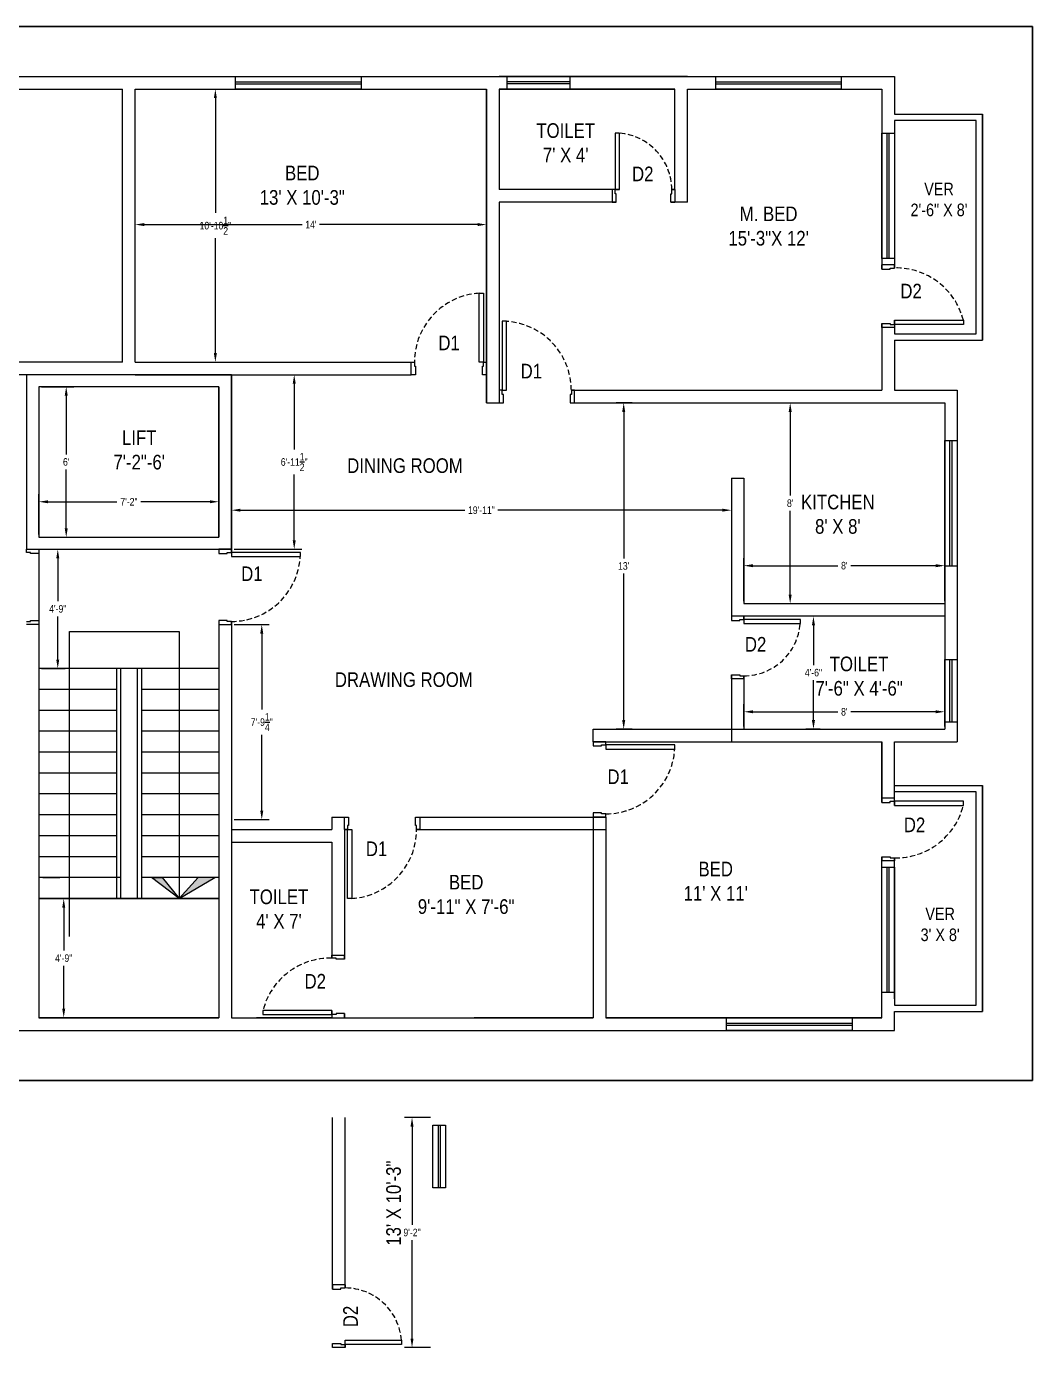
# Model space of a CAD drawing. Header units: inches. Extents: x 261 to 1125, y -39 to 593.
# Drawn here: x 644 to 1125, y -39 to 593 of the extents above; entities that cross this region are included whole.
import ezdxf

# ---------------------------------------------------------------- set-up
doc = ezdxf.new("R2010")
doc.units = ezdxf.units.IN
doc.header["$MEASUREMENT"] = 0
doc.linetypes.add('DASHED', pattern=[0.75, 0.5, -0.25])
for name, color, linetype, lineweight in [('Boundary', 14, 'Continuous', 30), ('Dim', 6, 'Continuous', 13), ('Doors', 3, 'Continuous', 25), ('Lift', 1, 'Continuous', 25), ('Stairs', 2, 'Continuous', 13), ('Text', 7, 'Continuous', 13), ('Wall', 7, 'Continuous', 25), ('Window', 5, 'Continuous', 25)]:
    doc.layers.add(name, color=color, linetype=linetype, lineweight=lineweight)
doc.styles.add('AR_Arial Narrow', font='ARIALN.TTF')
doc.dimstyles.new('AR_1.0', dxfattribs={"dimscale": 20, "dimtxt": 0.18, "dimasz": 0.215, "dimexe": 0.18, "dimexo": 0.0625, "dimgap": 0.09, "dimtad": 0, "dimtih": 1, "dimtoh": 1, "dimdec": 3, "dimzin": 0, "dimdsep": 46, "dimlunit": 4, "dimtxsty": 'AR_Arial Narrow', "dimcen": 0.09, "dimadec": 0, "dimazin": 0, "dimtfac": 1, "dimtdec": 3, "dimtofl": 0, "dimtmove": 0, "dimatfit": 3, "dimfxl": 1, "dimtolj": 1, "dimtzin": 0, "dimarcsym": 0})

# ---------------------------------------------------------------- blocks, each defined once
blk = doc.blocks.new('*D3')
at = {"layer": 'Defpoints', "color": 0, "ltscale": 4, "transparency": 16777216}
for p in [(695.92, 494.6), (863.92, 498.11), (863.92, 494.6)]:
    blk.add_point(p, dxfattribs=at)
at = {"layer": 'Dim', "color": 0, "lineweight": -2, "ltscale": 4, "transparency": 16777216}
for p, q in [((695.92, 495.85), (695.92, 501.71)), ((863.92, 495.85), (863.92, 501.71)), ((700.22, 498.11), (775.75, 498.11)), ((859.62, 498.11), (784.08, 498.11))]:
    blk.add_line(p, q, dxfattribs=at)
at = {"layer": 'Dim', "color": 0, "ltscale": 4, "transparency": 16777216}
for points in [[(700.22, 498.83), (700.22, 497.4), (695.92, 498.11)], [(859.62, 498.83), (859.62, 497.4), (863.92, 498.11)]]:
    blk.add_solid(points, dxfattribs=at)
at = {"layer": 'Dim', "color": 0, "ltscale": 4, "transparency": 16777216, "insert": (779.92, 498.11), "char_height": 3.6, "attachment_point": 5, "style": 'AR_Arial Narrow'}
blk.add_mtext("\\A1;14'", dxfattribs=at)
blk = doc.blocks.new('*D4')
at = {"layer": 'Defpoints', "color": 0, "ltscale": 4, "transparency": 16777216}
for p in [(695.92, 562.86), (701.2, 432.35), (734.24, 432.35)]:
    blk.add_point(p, dxfattribs=at)
at = {"layer": 'Dim', "color": 0, "lineweight": -2, "ltscale": 4, "transparency": 16777216}
for p, q in [((697.17, 562.86), (737.84, 562.86)), ((734.24, 558.56), (734.24, 503.65)), ((734.24, 436.65), (734.24, 491.56)), ((702.45, 432.35), (737.84, 432.35))]:
    blk.add_line(p, q, dxfattribs=at)
at = {"layer": 'Dim', "color": 0, "ltscale": 4, "transparency": 16777216}
for points in [[(733.53, 558.56), (734.96, 558.56), (734.24, 562.86)], [(733.53, 436.65), (734.96, 436.65), (734.24, 432.35)]]:
    blk.add_solid(points, dxfattribs=at)
at = {"layer": 'Dim', "color": 0, "ltscale": 4, "transparency": 16777216, "insert": (734.24, 497.6), "char_height": 3.6, "attachment_point": 5, "style": 'AR_Arial Narrow'}
blk.add_mtext('\\A1;10\'-10{\\H1x;\\S1/2;}"', dxfattribs=at)
blk = doc.blocks.new('*D9')
at = {"layer": 'Defpoints', "color": 0, "ltscale": 4, "transparency": 16777216}
for p in [(934.79, 412.86), (929.45, 256.86), (934.79, 256.86)]:
    blk.add_point(p, dxfattribs=at)
at = {"layer": 'Dim', "color": 0, "lineweight": -2, "ltscale": 4, "transparency": 16777216}
for p, q in [((933.54, 412.86), (925.85, 412.86)), ((929.45, 408.56), (929.45, 338.5)), ((929.45, 261.16), (929.45, 331.22)), ((933.54, 256.86), (925.85, 256.86))]:
    blk.add_line(p, q, dxfattribs=at)
at = {"layer": 'Dim', "color": 0, "ltscale": 4, "transparency": 16777216}
for points in [[(928.73, 408.56), (930.16, 408.56), (929.45, 412.86)], [(928.73, 261.16), (930.16, 261.16), (929.45, 256.86)]]:
    blk.add_solid(points, dxfattribs=at)
at = {"layer": 'Dim', "color": 0, "ltscale": 4, "transparency": 16777216, "insert": (929.45, 334.86), "char_height": 3.6, "attachment_point": 5, "style": 'AR_Arial Narrow'}
blk.add_mtext("\\A1;13'", dxfattribs=at)
blk = doc.blocks.new('*D10')
at = {"layer": 'Defpoints', "color": 0, "ltscale": 4, "transparency": 16777216}
for p in [(741.92, 376.84), (980.92, 376.84), (741.92, 361.55)]:
    blk.add_point(p, dxfattribs=at)
at = {"layer": 'Dim', "color": 0, "lineweight": -2, "ltscale": 4, "transparency": 16777216}
for p, q in [((741.92, 375.59), (741.92, 357.95)), ((980.92, 375.59), (980.92, 357.95)), ((746.22, 361.55), (853.53, 361.55)), ((976.62, 361.55), (869.3, 361.55))]:
    blk.add_line(p, q, dxfattribs=at)
at = {"layer": 'Dim', "color": 0, "ltscale": 4, "transparency": 16777216}
for points in [[(746.22, 362.27), (746.22, 360.84), (741.92, 361.55)], [(976.62, 362.27), (976.62, 360.84), (980.92, 361.55)]]:
    blk.add_solid(points, dxfattribs=at)
at = {"layer": 'Dim', "color": 0, "ltscale": 4, "transparency": 16777216, "insert": (861.42, 361.55), "char_height": 3.6, "attachment_point": 5, "style": 'AR_Arial Narrow'}
blk.add_mtext('\\A1;19\'-11"', dxfattribs=at)
blk = doc.blocks.new('*D16')
at = {"layer": 'Defpoints', "color": 0, "ltscale": 4, "transparency": 16777216}
for p in [(828.26, 71.17), (838.28, 71.17), (838.28, -38.83)]:
    blk.add_point(p, dxfattribs=at)
at = {"layer": 'Dim', "color": 0, "lineweight": -2, "ltscale": 4, "transparency": 16777216}
for p, q in [((837.03, 71.17), (824.66, 71.17)), ((828.26, 66.87), (828.26, 19.81)), ((828.26, -34.53), (828.26, 12.53)), ((837.03, -38.83), (824.66, -38.83))]:
    blk.add_line(p, q, dxfattribs=at)
at = {"layer": 'Dim', "color": 0, "ltscale": 4, "transparency": 16777216}
for points in [[(827.54, 66.87), (828.97, 66.87), (828.26, 71.17)], [(827.54, -34.53), (828.97, -34.53), (828.26, -38.83)]]:
    blk.add_solid(points, dxfattribs=at)
at = {"layer": 'Dim', "color": 0, "ltscale": 4, "transparency": 16777216, "insert": (828.26, 16.17), "char_height": 3.6, "attachment_point": 5, "style": 'AR_Arial Narrow'}
blk.add_mtext('\\A1;9\'-2"', dxfattribs=at)
blk = doc.blocks.new('*D17')
at = {"layer": 'Defpoints', "color": 0, "ltscale": 4, "transparency": 16777216}
for p in [(735.92, 365.59), (649.92, 348.6), (735.92, 348.6)]:
    blk.add_point(p, dxfattribs=at)
at = {"layer": 'Dim', "color": 0, "lineweight": -2, "ltscale": 4, "transparency": 16777216}
for p, q in [((649.92, 349.85), (649.92, 369.19)), ((735.92, 349.85), (735.92, 369.19)), ((654.22, 365.59), (687.2, 365.59)), ((731.62, 365.59), (698.63, 365.59))]:
    blk.add_line(p, q, dxfattribs=at)
at = {"layer": 'Dim', "color": 0, "ltscale": 4, "transparency": 16777216}
for points in [[(654.22, 366.3), (654.22, 364.87), (649.92, 365.59)], [(731.62, 366.3), (731.62, 364.87), (735.92, 365.59)]]:
    blk.add_solid(points, dxfattribs=at)
at = {"layer": 'Dim', "color": 0, "ltscale": 4, "transparency": 16777216, "insert": (692.92, 365.59), "char_height": 3.6, "attachment_point": 5, "style": 'AR_Arial Narrow'}
blk.add_mtext('\\A1;7\'-2"', dxfattribs=at)
blk = doc.blocks.new('*D18')
at = {"layer": 'Defpoints', "color": 0, "ltscale": 4, "transparency": 16777216}
for p in [(649.92, 420.6), (649.92, 348.6), (662.94, 348.6)]:
    blk.add_point(p, dxfattribs=at)
at = {"layer": 'Dim', "color": 0, "lineweight": -2, "ltscale": 4, "transparency": 16777216}
for p, q in [((651.17, 420.6), (666.54, 420.6)), ((662.94, 416.3), (662.94, 388.24)), ((662.94, 352.9), (662.94, 380.96)), ((651.17, 348.6), (666.54, 348.6))]:
    blk.add_line(p, q, dxfattribs=at)
at = {"layer": 'Dim', "color": 0, "ltscale": 4, "transparency": 16777216}
for points in [[(662.22, 416.3), (663.66, 416.3), (662.94, 420.6)], [(662.22, 352.9), (663.66, 352.9), (662.94, 348.6)]]:
    blk.add_solid(points, dxfattribs=at)
at = {"layer": 'Dim', "color": 0, "ltscale": 4, "transparency": 16777216, "insert": (662.94, 384.6), "char_height": 3.6, "attachment_point": 5, "style": 'AR_Arial Narrow'}
blk.add_mtext("\\A1;6'", dxfattribs=at)
blk = doc.blocks.new('*D19')
at = {"layer": 'Defpoints', "color": 0, "ltscale": 4, "transparency": 16777216}
for p in [(986.92, 412.86), (986.92, 316.86), (1009.04, 316.86)]:
    blk.add_point(p, dxfattribs=at)
at = {"layer": 'Dim', "color": 0, "lineweight": -2, "ltscale": 4, "transparency": 16777216}
for p, q in [((988.17, 412.86), (1012.64, 412.86)), ((1009.04, 408.56), (1009.04, 368.5)), ((1009.04, 321.16), (1009.04, 361.22)), ((988.17, 316.86), (1012.64, 316.86))]:
    blk.add_line(p, q, dxfattribs=at)
at = {"layer": 'Dim', "color": 0, "ltscale": 4, "transparency": 16777216}
for points in [[(1008.32, 408.56), (1009.76, 408.56), (1009.04, 412.86)], [(1008.32, 321.16), (1009.76, 321.16), (1009.04, 316.86)]]:
    blk.add_solid(points, dxfattribs=at)
at = {"layer": 'Dim', "color": 0, "ltscale": 4, "transparency": 16777216, "insert": (1009.04, 364.86), "char_height": 3.6, "attachment_point": 5, "style": 'AR_Arial Narrow'}
blk.add_mtext("\\A1;8'", dxfattribs=at)
blk = doc.blocks.new('*D20')
at = {"layer": 'Defpoints', "color": 0, "ltscale": 4, "transparency": 16777216}
for p in [(1022.37, 310.86), (1020.16, 256.86), (1024.66, 256.86)]:
    blk.add_point(p, dxfattribs=at)
at = {"layer": 'Dim', "color": 0, "lineweight": -2, "ltscale": 4, "transparency": 16777216}
for p, q in [((1021.12, 310.86), (1016.56, 310.86)), ((1020.16, 306.56), (1020.16, 287.5)), ((1020.16, 261.16), (1020.16, 280.22)), ((1023.41, 256.86), (1016.56, 256.86))]:
    blk.add_line(p, q, dxfattribs=at)
at = {"layer": 'Dim', "color": 0, "ltscale": 4, "transparency": 16777216}
for points in [[(1019.44, 306.56), (1020.88, 306.56), (1020.16, 310.86)], [(1019.44, 261.16), (1020.88, 261.16), (1020.16, 256.86)]]:
    blk.add_solid(points, dxfattribs=at)
at = {"layer": 'Dim', "color": 0, "ltscale": 4, "transparency": 16777216, "insert": (1020.16, 283.86), "char_height": 3.6, "attachment_point": 5, "style": 'AR_Arial Narrow'}
blk.add_mtext('\\A1;4\'-6"', dxfattribs=at)
blk = doc.blocks.new('*D23')
at = {"layer": 'Defpoints', "color": 0, "ltscale": 4, "transparency": 16777216}
for p in [(1082.92, 335.02), (986.92, 316.86), (1082.92, 316.86)]:
    blk.add_point(p, dxfattribs=at)
at = {"layer": 'Dim', "color": 0, "lineweight": -2, "ltscale": 4, "transparency": 16777216}
for p, q in [((986.92, 318.11), (986.92, 338.62)), ((991.22, 335.02), (1031.76, 335.02)), ((1078.62, 335.02), (1038.07, 335.02)), ((1082.92, 318.11), (1082.92, 338.62))]:
    blk.add_line(p, q, dxfattribs=at)
at = {"layer": 'Dim', "color": 0, "ltscale": 4, "transparency": 16777216}
for points in [[(991.22, 335.73), (991.22, 334.3), (986.92, 335.02)], [(1078.62, 335.73), (1078.62, 334.3), (1082.92, 335.02)]]:
    blk.add_solid(points, dxfattribs=at)
at = {"layer": 'Dim', "color": 0, "ltscale": 4, "transparency": 16777216, "insert": (1034.92, 335.02), "char_height": 3.6, "attachment_point": 5, "style": 'AR_Arial Narrow'}
blk.add_mtext("\\A1;8'", dxfattribs=at)
blk = doc.blocks.new('*D24')
at = {"layer": 'Defpoints', "color": 0, "ltscale": 4, "transparency": 16777216}
for p in [(1082.92, 265.16), (986.92, 256.86), (1082.92, 256.86)]:
    blk.add_point(p, dxfattribs=at)
at = {"layer": 'Dim', "color": 0, "lineweight": -2, "ltscale": 4, "transparency": 16777216}
for p, q in [((986.92, 258.11), (986.92, 268.76)), ((1082.92, 258.11), (1082.92, 268.76)), ((991.22, 265.16), (1031.76, 265.16)), ((1078.62, 265.16), (1038.07, 265.16))]:
    blk.add_line(p, q, dxfattribs=at)
at = {"layer": 'Dim', "color": 0, "ltscale": 4, "transparency": 16777216}
for points in [[(991.22, 265.88), (991.22, 264.45), (986.92, 265.16)], [(1078.62, 265.88), (1078.62, 264.45), (1082.92, 265.16)]]:
    blk.add_solid(points, dxfattribs=at)
at = {"layer": 'Dim', "color": 0, "ltscale": 4, "transparency": 16777216, "insert": (1034.92, 265.16), "char_height": 3.6, "attachment_point": 5, "style": 'AR_Arial Narrow'}
blk.add_mtext("\\A1;8'", dxfattribs=at)
blk = doc.blocks.new('*D27')
at = {"layer": 'Defpoints', "color": 0, "ltscale": 4, "transparency": 16777216}
for p in [(741.92, 306.86), (756.42, 306.86), (741.92, 213.61)]:
    blk.add_point(p, dxfattribs=at)
at = {"layer": 'Dim', "color": 0, "lineweight": -2, "ltscale": 4, "transparency": 16777216}
for p, q in [((743.17, 306.86), (760.02, 306.86)), ((756.42, 302.56), (756.42, 266.27)), ((756.42, 217.91), (756.42, 254.19)), ((743.17, 213.61), (760.02, 213.61))]:
    blk.add_line(p, q, dxfattribs=at)
at = {"layer": 'Dim', "color": 0, "ltscale": 4, "transparency": 16777216}
for points in [[(755.7, 302.56), (757.14, 302.56), (756.42, 306.86)], [(755.7, 217.91), (757.14, 217.91), (756.42, 213.61)]]:
    blk.add_solid(points, dxfattribs=at)
at = {"layer": 'Dim', "color": 0, "ltscale": 4, "transparency": 16777216, "insert": (756.42, 260.23), "char_height": 3.6, "attachment_point": 5, "style": 'AR_Arial Narrow'}
blk.add_mtext('\\A1;7\'-9{\\H1x;\\S1/4;}"', dxfattribs=at)
blk = doc.blocks.new('*D28')
at = {"layer": 'Defpoints', "color": 0, "ltscale": 4, "transparency": 16777216}
for p in [(741.92, 426.35), (741.92, 342.86), (771.93, 342.86)]:
    blk.add_point(p, dxfattribs=at)
at = {"layer": 'Dim', "color": 0, "lineweight": -2, "ltscale": 4, "transparency": 16777216}
for p, q in [((743.17, 426.35), (775.53, 426.35)), ((771.93, 422.05), (771.93, 390.65)), ((771.93, 347.16), (771.93, 378.56)), ((743.17, 342.86), (775.53, 342.86))]:
    blk.add_line(p, q, dxfattribs=at)
at = {"layer": 'Dim', "color": 0, "ltscale": 4, "transparency": 16777216}
for points in [[(771.22, 422.05), (772.65, 422.05), (771.93, 426.35)], [(771.22, 347.16), (772.65, 347.16), (771.93, 342.86)]]:
    blk.add_solid(points, dxfattribs=at)
at = {"layer": 'Dim', "color": 0, "ltscale": 4, "transparency": 16777216, "insert": (771.93, 384.6), "char_height": 3.6, "attachment_point": 5, "style": 'AR_Arial Narrow'}
blk.add_mtext('\\A1;6\'-11{\\H1x;\\S1/2;}"', dxfattribs=at)
blk = doc.blocks.new('*D29')
at = {"layer": 'Defpoints', "color": 0, "ltscale": 4, "transparency": 16777216}
for p in [(649.92, 342.86), (649.92, 285.86), (658.9, 285.86)]:
    blk.add_point(p, dxfattribs=at)
at = {"layer": 'Wall', "color": 0, "lineweight": -2, "ltscale": 4, "transparency": 16777216}
for p, q in [((651.17, 342.86), (662.5, 342.86)), ((658.9, 338.56), (658.9, 317.99)), ((658.9, 290.16), (658.9, 310.72)), ((651.17, 285.86), (662.5, 285.86))]:
    blk.add_line(p, q, dxfattribs=at)
at = {"layer": 'Wall', "color": 0, "ltscale": 4, "transparency": 16777216}
for points in [[(658.18, 338.56), (659.62, 338.56), (658.9, 342.86)], [(658.18, 290.16), (659.62, 290.16), (658.9, 285.86)]]:
    blk.add_solid(points, dxfattribs=at)
at = {"layer": 'Wall', "color": 0, "ltscale": 4, "transparency": 16777216, "insert": (658.9, 314.36), "char_height": 3.6, "attachment_point": 5, "style": 'AR_Arial Narrow'}
blk.add_mtext('\\A1;4\'-9"', dxfattribs=at)
blk = doc.blocks.new('*D30')
at = {"layer": 'Defpoints', "color": 0, "ltscale": 4, "transparency": 16777216}
for p in [(649.92, 175.86), (649.92, 118.86), (661.74, 118.86)]:
    blk.add_point(p, dxfattribs=at)
at = {"layer": 'Wall', "color": 0, "lineweight": -2, "ltscale": 4, "transparency": 16777216}
for p, q in [((651.17, 175.86), (665.34, 175.86)), ((661.74, 171.56), (661.74, 150.99)), ((661.74, 123.16), (661.74, 143.72)), ((651.17, 118.86), (665.34, 118.86))]:
    blk.add_line(p, q, dxfattribs=at)
at = {"layer": 'Wall', "color": 0, "ltscale": 4, "transparency": 16777216}
for points in [[(661.03, 171.56), (662.46, 171.56), (661.74, 175.86)], [(661.03, 123.16), (662.46, 123.16), (661.74, 118.86)]]:
    blk.add_solid(points, dxfattribs=at)
at = {"layer": 'Wall', "color": 0, "ltscale": 4, "transparency": 16777216, "insert": (661.74, 147.36), "char_height": 3.6, "attachment_point": 5, "style": 'AR_Arial Narrow'}
blk.add_mtext('\\A1;4\'-9"', dxfattribs=at)

msp = doc.modelspace()

# ---------------------------------------------------------------- hatches: boundary and pattern name
at = {"layer": 'Dim', "linetype": 'Continuous'}
h = msp.add_hatch(color=2, dxfattribs=at)
h.paths.add_polyline_path([(734.0205, 185.856), (726.0104, 185.856), (716.8559, 175.856)])
h.paths.add_polyline_path([(716.8559, 175.856), (708.8457, 185.856), (703.6964, 185.856)])

# ---------------------------------------------------------------- linework, layer by layer
at = {"layer": 'Boundary'}
for p, q in [((260.9158, 592.856), (1124.9158, 592.856)), ((1124.9158, 592.856), (1124.9158, 88.856)), ((260.9158, 88.856), (1124.9158, 88.856))]:
    msp.add_line(p, q, dxfattribs=at)
at = {"layer": 'Dim', "color": 2, "linetype": 'Continuous'}
for p, q in [((664.5038, 157.7104), (664.5038, 303.4842)), ((664.5038, 303.4842), (716.8559, 303.4842)), ((716.8559, 303.4842), (716.8559, 175.856)), ((716.8559, 175.856), (703.6964, 185.856)), ((708.8457, 185.856), (716.8559, 175.856)), ((716.8559, 175.856), (734.0205, 185.856)), ((726.0104, 185.856), (716.8559, 175.856))]:
    msp.add_line(p, q, dxfattribs=at)
at = {"layer": 'Doors'}
for p, q in [((923.9158, 514.856), (923.9158, 508.856)), ((951.9158, 508.856), (951.9158, 512.856)), ((953.9158, 514.856), (953.9158, 508.856)), ((951.9158, 508.856), (953.9158, 508.856)), ((1052.9158, 476.8507), (1052.9158, 478.8507)), ((1058.9158, 478.8507), (1052.9158, 478.8507)), ((1052.9158, 476.8507), (1056.9158, 476.8507)), ((1058.9158, 448.8507), (1052.9158, 448.8507)), ((827.9158, 426.3454), (827.9158, 432.3454)), ((827.9158, 432.3454), (829.4158, 432.3454)), ((829.4158, 432.3454), (829.4158, 430.3454)), ((829.4158, 430.3454), (829.9158, 430.3454)), ((829.9158, 430.3454), (829.9158, 426.3454)), ((829.9158, 426.3454), (827.9158, 426.3454)), ((904.4158, 418.8613), (904.4158, 416.8613)), ((905.9158, 418.8613), (904.4158, 418.8613)), ((905.9158, 412.8613), (905.9158, 418.8613)), ((904.4158, 416.8613), (903.9158, 416.8613)), ((903.9158, 416.8613), (903.9158, 412.8613)), ((903.9158, 412.8613), (905.9158, 412.8613)), ((986.9158, 310.8613), (980.9158, 310.8613)), ((643.9158, 308.356), (645.9158, 308.356)), ((649.9158, 306.856), (643.9158, 306.856)), ((645.9158, 308.356), (645.9158, 308.856)), ((645.9158, 308.856), (649.9158, 308.856)), ((649.9158, 308.856), (649.9158, 306.856)), ((739.9158, 308.856), (735.9158, 308.856)), ((735.9158, 308.856), (735.9158, 306.856)), ((735.9158, 306.856), (741.9158, 306.856)), ((739.9158, 308.356), (739.9158, 308.856)), ((741.9158, 308.356), (739.9158, 308.356)), ((741.9158, 306.856), (741.9158, 308.356)), ((980.9158, 282.8613), (980.9158, 280.8613)), ((980.9158, 282.8613), (984.9158, 282.8613)), ((986.9158, 280.8613), (980.9158, 280.8613)), ((1058.9158, 223.8613), (1052.9158, 223.8613)), ((829.9158, 210.856), (829.9158, 214.856)), ((829.9158, 214.856), (831.9158, 214.856)), ((831.9158, 214.856), (831.9158, 208.856)), ((918.9158, 216.8613), (914.9158, 216.8613)), ((914.9158, 216.8613), (914.9158, 214.8613)), ((914.9158, 214.8613), (920.9158, 214.8613)), ((918.9158, 216.3613), (918.9158, 216.8613)), ((920.9158, 216.3613), (918.9158, 216.3613)), ((920.9158, 214.8613), (920.9158, 216.3613)), ((830.4158, 210.856), (829.9158, 210.856)), ((830.4158, 208.856), (830.4158, 210.856)), ((831.9158, 208.856), (830.4158, 208.856)), ((1052.9158, 195.8613), (1052.9158, 193.8613)), ((1052.9158, 195.8613), (1056.9158, 195.8613)), ((1058.9158, 193.8613), (1052.9158, 193.8613)), ((789.9158, 148.856), (795.9158, 148.856)), ((795.9158, 146.856), (791.9158, 146.856)), ((795.9158, 146.856), (795.9158, 148.856)), ((789.9158, 118.856), (795.9158, 118.856)), ((790.2803, -10.8269), (790.2803, -8.8269)), ((796.2803, -8.8269), (790.2803, -8.8269)), ((790.2803, -10.8269), (794.2803, -10.8269)), ((796.2803, -38.8269), (790.2803, -38.8269))]:
    msp.add_line(p, q, dxfattribs=at)
for points in [[(927.4158, 514.856), (927.4158, 541.856), (925.4158, 541.856), (925.4158, 514.856)], [(925.4158, 512.856), (925.4158, 514.856), (923.9158, 514.856), (923.9158, 508.856), (925.9158, 508.856), (925.9158, 512.856)], [(952.4158, 514.856), (953.9158, 514.856), (953.9158, 508.856), (951.9158, 508.856), (951.9158, 512.856), (952.4158, 512.856)], [(1058.9158, 477.3507), (1058.9158, 478.8507), (1052.9158, 478.8507), (1052.9158, 476.8507), (1056.9158, 476.8507), (1056.9158, 477.3507)], [(860.4158, 432.3454), (860.4158, 465.3454), (862.4158, 465.3454), (862.4158, 432.3454)], [(873.4158, 418.8613), (873.4158, 451.8613), (871.4158, 451.8613), (871.4158, 418.8613)], [(1056.9158, 450.3507), (1058.9158, 450.3507), (1058.9158, 448.8507), (1052.9158, 448.8507), (1052.9158, 450.8507), (1056.9158, 450.8507)], [(1058.9158, 452.3507), (1091.9158, 452.3507), (1091.9158, 450.3507), (1058.9158, 450.3507)], [(862.4158, 430.3454), (862.4158, 432.3454), (863.9158, 432.3454), (863.9158, 426.3454), (861.9158, 426.3454), (861.9158, 430.3454)], [(871.4158, 416.8613), (871.4158, 418.8613), (869.9158, 418.8613), (869.9158, 412.8613), (871.9158, 412.8613), (871.9158, 416.8613)], [(645.9158, 341.356), (643.9158, 341.356), (643.9158, 342.856), (649.9158, 342.856), (649.9158, 340.856), (645.9158, 340.856)], [(739.9158, 341.356), (741.9158, 341.356), (741.9158, 342.856), (735.9158, 342.856), (735.9158, 340.856), (739.9158, 340.856)], [(741.9158, 339.356), (774.9158, 339.356), (774.9158, 341.356), (741.9158, 341.356)], [(984.9158, 309.3613), (986.9158, 309.3613), (986.9158, 310.8613), (980.9158, 310.8613), (980.9158, 308.8613), (984.9158, 308.8613)], [(986.9158, 307.3613), (1013.9158, 307.3613), (1013.9158, 309.3613), (986.9158, 309.3613)], [(986.9158, 282.3613), (986.9158, 280.8613), (980.9158, 280.8613), (980.9158, 282.8613), (984.9158, 282.8613), (984.9158, 282.3613)], [(918.9158, 249.3613), (920.9158, 249.3613), (920.9158, 250.8613), (914.9158, 250.8613), (914.9158, 248.8613), (918.9158, 248.8613)], [(920.9158, 247.3613), (953.9158, 247.3613), (953.9158, 249.3613), (920.9158, 249.3613)], [(1056.9158, 222.3613), (1058.9158, 222.3613), (1058.9158, 223.8613), (1052.9158, 223.8613), (1052.9158, 221.8613), (1056.9158, 221.8613)], [(1058.9158, 220.3613), (1091.9158, 220.3613), (1091.9158, 222.3613), (1058.9158, 222.3613)], [(797.4158, 210.856), (797.4158, 208.856), (795.9158, 208.856), (795.9158, 214.856), (797.9158, 214.856), (797.9158, 210.856)], [(799.4158, 208.856), (799.4158, 175.856), (797.4158, 175.856), (797.4158, 208.856)], [(1058.9158, 195.3613), (1058.9158, 193.8613), (1052.9158, 193.8613), (1052.9158, 195.8613), (1056.9158, 195.8613), (1056.9158, 195.3613)], [(789.9158, 147.356), (789.9158, 148.856), (795.9158, 148.856), (795.9158, 146.856), (791.9158, 146.856), (791.9158, 147.356)], [(789.9158, 122.356), (756.9158, 122.356), (756.9158, 120.356), (789.9158, 120.356)], [(791.9158, 120.356), (789.9158, 120.356), (789.9158, 118.856), (795.9158, 118.856), (795.9158, 120.856), (791.9158, 120.856)], [(796.2803, -10.3269), (796.2803, -8.8269), (790.2803, -8.8269), (790.2803, -10.8269), (794.2803, -10.8269), (794.2803, -10.3269)], [(794.2803, -37.3269), (796.2803, -37.3269), (796.2803, -38.8269), (790.2803, -38.8269), (790.2803, -36.8269), (794.2803, -36.8269)], [(796.2803, -35.3269), (823.2803, -35.3269), (823.2803, -37.3269), (796.2803, -37.3269)]]:
    msp.add_lwpolyline(points, close=True, dxfattribs=at)
at = {"layer": 'Doors', "linetype": 'DASHED', "ltscale": 5}
for centre, radius, start, end in [((925.4158, 514.856), 27, 360, 85.7519773), ((1059.6504, 444.1361), 33.2228, 14.3153867, 91.2670845), ((862.4158, 432.3454), 33, 93.4746008, 180), ((871.4158, 418.8613), 33, 0, 86.5253992), ((741.9158, 341.356), 33, 270, 356.5253992), ((986.9158, 309.3613), 27, 270, 355.7519773), ((920.9158, 249.3613), 33, 270, 356.5253992), ((1059.6504, 228.576), 33.2228, 268.7329155, 345.6846133), ((797.4158, 208.856), 33, 273.4746008, 0), ((789.1811, 114.1414), 33.2228, 88.7329155, 165.6846133), ((796.2803, -37.3269), 27, 4.2480227, 90)]:
    msp.add_arc(centre, radius, start, end, dxfattribs=at)
at = {"layer": 'Lift'}
for points in [[(643.9158, 342.856), (741.9158, 342.856), (741.9158, 426.3454), (643.9158, 426.3454)], [(649.9158, 348.6007), (735.9158, 348.6007), (735.9158, 420.6007), (649.9158, 420.6007)]]:
    msp.add_lwpolyline(points, close=True, dxfattribs=at)
at = {"layer": 'Stairs', "linetype": 'Continuous', "ltscale": 40}
for p, q in [((735.9158, 285.856), (649.9158, 285.856)), ((686.9158, 275.856), (649.9158, 275.856)), ((735.9158, 275.856), (698.9158, 275.856)), ((686.9158, 265.856), (649.9158, 265.856)), ((735.9158, 265.856), (698.9158, 265.856)), ((686.9158, 255.856), (649.9158, 255.856)), ((735.9158, 255.856), (698.9158, 255.856)), ((686.9158, 245.856), (649.9158, 245.856)), ((735.9158, 245.856), (698.9158, 245.856)), ((686.9158, 235.856), (649.9158, 235.856)), ((735.9158, 235.856), (698.9158, 235.856)), ((686.9158, 225.856), (649.9158, 225.856)), ((735.9158, 225.856), (698.9158, 225.856)), ((686.9158, 215.856), (649.9158, 215.856)), ((735.9158, 215.856), (698.9158, 215.856)), ((686.9158, 205.856), (649.9158, 205.856)), ((735.9158, 205.856), (698.9158, 205.856)), ((686.9158, 195.856), (649.9158, 195.856)), ((735.9158, 195.856), (698.9158, 195.856)), ((688.9158, 185.856), (649.9158, 185.856)), ((735.9158, 185.856), (698.9158, 185.856)), ((735.9158, 175.856), (649.9158, 175.856))]:
    msp.add_line(p, q, dxfattribs=at)
at = {"layer": 'Stairs', "linetype": 'Continuous'}
for p, q in [((686.9158, 285.856), (686.9158, 175.856)), ((688.9158, 285.856), (688.9158, 175.856)), ((696.9158, 285.856), (696.9158, 175.856)), ((698.9158, 285.856), (698.9158, 175.856))]:
    msp.add_line(p, q, dxfattribs=at)
at = {"layer": 'Stairs'}
msp.add_line((649.9158, 175.856), (735.9158, 175.856), dxfattribs=at)
at = {"layer": 'Wall'}
for p, q in [((326.9158, 568.856), (1058.9158, 568.856)), ((959.9158, 568.856), (869.9158, 568.856)), ((1058.9158, 568.856), (1058.9158, 550.8507)), ((521.9158, 562.856), (689.9158, 562.856)), ((689.9158, 432.3454), (689.9158, 562.856)), ((695.9158, 432.3454), (695.9158, 562.856)), ((695.9158, 562.856), (863.9158, 562.856)), ((863.9158, 562.856), (863.9158, 412.8613)), ((863.9158, 412.8613), (863.9158, 562.856)), ((869.9158, 562.856), (869.9158, 514.856)), ((923.9158, 562.856), (869.9158, 562.856)), ((869.9158, 562.856), (869.9158, 514.856)), ((953.9158, 562.856), (869.9158, 562.856)), ((869.9158, 562.856), (953.9158, 562.856)), ((953.9158, 514.856), (953.9158, 562.856)), ((959.9158, 508.856), (959.9158, 562.856)), ((959.9158, 562.856), (1052.9158, 562.856)), ((1058.9158, 550.8507), (1100.9158, 550.8507)), ((1058.9158, 550.8507), (1100.9158, 550.8507)), ((1100.9158, 550.8507), (1100.9158, 442.8507)), ((1052.9158, 544.8507), (1052.9158, 476.8507)), ((927.4158, 514.856), (869.9158, 514.856)), ((953.9158, 514.856), (952.4158, 514.856)), ((925.9158, 508.856), (869.9158, 508.856)), ((869.9158, 508.856), (869.9158, 472.856)), ((869.9158, 508.856), (869.9158, 412.8613)), ((959.9158, 508.856), (953.9158, 508.856)), ((1058.9158, 478.8507), (1058.9158, 477.3507)), ((1052.9158, 450.8507), (1052.9158, 418.8613)), ((1058.9158, 452.3507), (1058.9158, 448.8507)), ((1058.9158, 442.8507), (1100.9158, 442.8507)), ((1058.9158, 442.8507), (1058.9158, 418.8613)), ((1058.9158, 442.8507), (1100.9158, 442.8507)), ((741.9158, 426.3454), (741.9158, 339.356)), ((829.9158, 426.3454), (827.9158, 426.3454)), ((649.9158, 420.6007), (649.9158, 348.6007)), ((649.9158, 420.6007), (649.9158, 348.6007)), ((735.9158, 420.6007), (735.9158, 348.6007)), ((904.4158, 418.8613), (1052.9158, 418.8613)), ((1058.9158, 418.8613), (1088.9158, 418.8613)), ((863.9158, 412.8613), (869.9158, 412.8613)), ((903.9158, 412.8613), (1052.9158, 412.8613)), ((903.9158, 412.8613), (905.9158, 412.8613)), ((974.9158, 412.8613), (1082.9158, 412.8613)), ((980.9158, 376.8401), (980.9158, 310.8613)), ((980.9158, 376.8401), (986.9158, 376.8401)), ((986.9158, 376.8401), (986.9158, 316.8613)), ((649.9158, 342.856), (649.9158, 118.856)), ((649.9158, 342.856), (649.9158, 340.856)), ((735.9158, 342.856), (735.9158, 340.856)), ((986.9158, 316.8613), (1082.9158, 316.8613)), ((980.9158, 310.8613), (980.9158, 308.8613)), ((980.9158, 310.8613), (980.9158, 308.8613)), ((1082.6718, 310.8613), (986.9158, 310.8613)), ((986.9158, 310.8613), (986.9158, 307.3613)), ((986.9158, 310.8613), (986.9158, 307.3613)), ((1082.9158, 310.8613), (986.9158, 310.8613)), ((649.9158, 308.856), (649.9158, 118.856)), ((649.9158, 308.856), (649.9158, 306.856)), ((735.9158, 308.856), (735.9158, 306.856)), ((735.9158, 308.856), (735.9158, 118.856)), ((741.9158, 308.356), (741.9158, 118.856)), ((980.9158, 282.8613), (980.9158, 250.8613)), ((986.9158, 280.8613), (986.9158, 282.3613)), ((986.9158, 282.3613), (986.9158, 256.8613)), ((914.9158, 256.8613), (1082.9158, 256.8613)), ((914.9158, 250.8613), (914.9158, 256.8613)), ((914.9158, 250.8613), (1052.9158, 250.8613)), ((914.9158, 250.8613), (914.9158, 248.8613)), ((914.9158, 250.8613), (914.9158, 248.8613)), ((1052.9158, 250.8613), (1052.9158, 221.8613)), ((1052.9158, 221.8613), (1052.9158, 250.8613)), ((1058.9158, 220.3613), (1058.9158, 250.8613)), ((1058.9158, 250.8613), (1088.9158, 250.8613)), ((1058.9158, 229.8613), (1100.9158, 229.8613)), ((1058.9158, 229.8613), (1100.9158, 229.8613)), ((1058.9158, 229.8613), (1100.9158, 229.8613)), ((1100.9158, 121.8613), (1100.9158, 229.8613)), ((1100.9158, 121.8613), (1100.9158, 229.8613)), ((789.9158, 214.856), (789.9158, 208.856)), ((789.9158, 214.856), (797.9158, 214.856)), ((829.9158, 214.856), (831.9158, 214.856)), ((829.9158, 214.856), (920.9158, 214.856)), ((914.9158, 216.8613), (914.9158, 214.8613)), ((914.9158, 216.8613), (914.9158, 118.856)), ((920.9158, 214.856), (920.9158, 118.856)), ((741.9158, 208.856), (789.9158, 208.856)), ((795.9158, 208.856), (795.9158, 146.856)), ((795.9158, 208.856), (799.4158, 208.856)), ((830.4158, 208.856), (920.9158, 208.856)), ((741.9158, 202.856), (789.9158, 202.856)), ((789.9158, 202.856), (789.9158, 147.356)), ((1052.9158, 118.856), (1052.9158, 195.8613)), ((1058.9158, 193.8613), (1058.9158, 195.3613)), ((1058.9158, 127.8613), (1058.9158, 195.3613)), ((1058.9158, 187.3587), (1058.9158, 127.8613)), ((789.9158, 148.856), (789.9158, 147.356)), ((789.9158, 122.356), (789.9158, 118.856)), ((789.9158, 122.356), (789.9158, 118.856)), ((795.9158, 120.856), (795.9158, 118.856)), ((1058.9158, 112.856), (1058.9158, 121.8613)), ((1058.9158, 121.8613), (1100.9158, 121.8613)), ((1058.9158, 121.8613), (1100.9158, 121.8613)), ((649.9158, 118.856), (735.9158, 118.856)), ((741.9158, 118.856), (789.9158, 118.856)), ((789.9158, 118.856), (753.9158, 118.856)), ((795.9158, 118.856), (914.9158, 118.856)), ((920.9158, 118.856), (1052.9158, 118.856)), ((326.9158, 112.856), (1058.9158, 112.856)), ((790.2803, -10.8269), (790.2803, 71.1731)), ((796.2803, -10.3269), (796.2803, 71.1731)), ((796.2803, -8.8269), (796.2803, -10.3269)), ((790.2803, -38.8269), (790.2803, -36.8269)), ((796.2803, -38.8269), (796.2803, -35.3269))]:
    msp.add_line(p, q, dxfattribs=at)
at = {"layer": 'Wall', "ltscale": 4}
for p, q in [((1052.9158, 562.856), (1052.9158, 476.8507)), ((689.9158, 432.3454), (556.4158, 432.3454)), ((695.9158, 432.3454), (827.9158, 432.3454)), ((695.9158, 426.3454), (555.9158, 426.3454)), ((695.9158, 426.3454), (827.9158, 426.3454)), ((1088.9158, 418.8613), (1088.9158, 250.8613)), ((1088.9158, 418.856), (1088.9158, 264.1208)), ((1082.9158, 412.8613), (1082.9158, 256.8613)), ((735.9158, 118.856), (649.9158, 118.856)), ((914.9158, 118.856), (857.9158, 118.856)), ((958.4158, 118.856), (920.9158, 118.856)), ((1052.9158, 118.856), (958.4158, 118.856))]:
    msp.add_line(p, q, dxfattribs=at)
at = {"layer": 'Wall', "linetype": 'Continuous'}
for p, q in [((651.811, 185.856), (659.8212, 185.856)), ((703.6964, 185.856), (708.8457, 185.856)), ((734.0205, 185.856), (726.0104, 185.856))]:
    msp.add_line(p, q, dxfattribs=at)
at = {"layer": 'Wall'}
for points in [[(1100.9158, 550.8507), (1100.9158, 442.8507)], [(1100.9158, 229.8613), (1100.9158, 121.8613)]]:
    msp.add_lwpolyline(points, close=True, dxfattribs=at)
for points in [[(1058.9158, 448.8507), (1058.9158, 448.8507), (1058.9158, 445.8507), (1097.9158, 445.8507), (1097.9158, 547.8507), (1058.9158, 547.8507), (1058.9158, 478.8507)], [(1058.9158, 129.3613), (1058.9158, 124.8613), (1097.9158, 124.8613), (1097.9158, 226.8613), (1058.9158, 226.8613)]]:
    msp.add_lwpolyline(points, dxfattribs=at)
at = {"layer": 'Window', "ltscale": 4}
for p, q in [((743.9158, 566.356), (803.9158, 566.356)), ((743.9158, 565.356), (803.9158, 565.356)), ((903.7562, 566.356), (873.7562, 566.356)), ((903.7562, 565.356), (873.7562, 565.356)), ((973.4158, 566.356), (1033.4158, 566.356)), ((973.4158, 565.356), (1033.4158, 565.356)), ((1055.4158, 481.8507), (1055.4158, 541.8507)), ((1056.4158, 481.8507), (1056.4158, 541.8507)), ((1085.4158, 334.8613), (1085.4158, 394.8613)), ((1086.4158, 334.8613), (1086.4158, 394.8613)), ((1085.4158, 260.1573), (1085.4158, 290.1573)), ((1086.4158, 260.1573), (1086.4158, 290.1573)), ((1055.4158, 130.9307), (1055.4158, 190.9307)), ((1056.4158, 130.9307), (1056.4158, 190.9307)), ((978.6658, 116.356), (1038.6658, 116.356)), ((978.6658, 115.356), (1038.6658, 115.356)), ((840.7803, 67.565), (840.7803, 37.565)), ((841.7803, 67.565), (841.7803, 37.565))]:
    msp.add_line(p, q, dxfattribs=at)
for points in [[(743.9158, 568.856), (803.9158, 568.856), (803.9158, 562.856), (743.9158, 562.856)], [(903.7562, 562.856), (873.7562, 562.856), (873.7562, 568.856), (903.7562, 568.856)], [(973.4158, 568.856), (1033.4158, 568.856), (1033.4158, 562.856), (973.4158, 562.856)], [(1052.9158, 481.8507), (1052.9158, 541.8507), (1058.9158, 541.8507), (1058.9158, 481.8507)], [(1082.9158, 334.8613), (1082.9158, 394.8613), (1088.9158, 394.8613), (1088.9158, 334.8613)], [(1082.9158, 260.1573), (1082.9158, 290.1573), (1088.9158, 290.1573), (1088.9158, 260.1573)], [(1052.9158, 130.9307), (1052.9158, 190.9307), (1058.9158, 190.9307), (1058.9158, 130.9307)], [(978.6658, 118.856), (1038.6658, 118.856), (1038.6658, 112.856), (978.6658, 112.856)], [(844.2803, 67.565), (844.2803, 37.565), (838.2803, 37.565), (838.2803, 67.565)]]:
    msp.add_lwpolyline(points, close=True, dxfattribs=at)

# ---------------------------------------------------------------- texts
at = {"layer": 'Text', "ltscale": 4, "style": 'AR_Arial Narrow'}
for s, insert, char_height, attachment_point in [("\\pxqc;TOILET\\P7' X 4'", (861.3578, 546.5622), 7, 1), ('\\pxqc;BED\\P13\' X 10\'-3"', (735.4183, 526.2705), 7, 1), ('\\pxqc;D2', (898.1967, 525.8301), 7, 1), ('\\pxqc;VER\\P2\'-6" X 8\'', (1039.8185, 518.1258), 6, 1), ('\\pxqc;M. BED\\P15\'-3"X 12\'', (958.3647, 506.7491), 7, 1), ('\\pxqc;D2', (1026.4655, 469.8139), 7, 1), ('\\pxqc;D1', (805.6011, 445.0355), 7, 1), ('\\pxqc;D1', (925.6522, 431.5514), 7, 3), ('\\pxqc;LIFT\\P7\'-2"-6\'', (657.4743, 399.7112), 7, 1), ('\\pxqc;DINING ROOM', (784.515, 386.359), 7, 1), ("\\pxqc;KITCHEN\\P8' X 8'", (991.4625, 368.9639), 7, 1), ('\\pxqc;D1', (792.0606, 334.6547), 7, 3), ('\\pxqc;D2', (952.1397, 300.9158), 7, 1), ('\\pxqc;TOILET\\P7\'-6" X 4\'-6"', (1001.6117, 291.5536), 7, 1), ('\\pxqc;DRAWING ROOM', (783.9564, 284.0347), 7, 1), ('\\pxqc;D1', (967.1789, 237.6059), 7, 3), ('\\pxqc;D2', (1028.1245, 214.5965), 7, 1), ('\\pxqc;D1', (851.6522, 196.1659), 7, 9), ("\\pxqc;BED\\P11' X 11'", (933.0771, 193.4803), 7, 1), ('\\pxqc;BED\\P9\'-11" X 7\'-6"', (813.7731, 187.2001), 7, 1), ("\\pxqc;TOILET\\P4' X 7'", (724.2731, 180.2001), 7, 1), ("\\pxqc;VER\\P3' X 8'", (1040.3673, 171.5339), 6, 1), ('\\pxqc;D2', (822.3661, 139.8192), 7, 3)]:
    msp.add_mtext_dynamic_manual_height_columns(s, width=80.726944, gutter_width=1, heights=[0], dxfattribs=dict(at, insert=insert, char_height=char_height, attachment_point=attachment_point))
at = {"layer": 'Text', "ltscale": 4, "char_height": 7, "attachment_point": 1, "rotation": 90, "style": 'AR_Arial Narrow'}
for s, insert in [('\\pxqc;\\P13\' X 10\'-3"', (804.2518, -10.1581)), ('\\pxqc;D2', (795.3488, -64.3076))]:
    msp.add_mtext_dynamic_manual_height_columns(s, width=80.726944, gutter_width=1, heights=[0], dxfattribs=dict(at, insert=insert))

# ---------------------------------------------------------------- dimensions: what is measured, and where the dimension line sits
at = {"layer": 'Dim', "ltscale": 4}
for base, p1, p2, picture, middle in [((734.2426, 432.3454), (695.9158, 562.856), (701.2013, 432.3454), '*D4', (734.2426, 497.6007)), ((771.9336, 342.856), (741.9158, 426.3454), (741.9158, 342.856), '*D28', (771.9336, 384.6007)), ((662.9385, 348.6007), (649.9158, 420.6007), (649.9158, 348.6007), '*D18', (662.9385, 384.6007)), ((929.4471, 256.8613), (934.789, 412.8613), (934.789, 256.8613), '*D9', (929.4471, 334.8613)), ((1009.0408, 316.8613), (986.9158, 412.8613), (986.9158, 316.8613), '*D19', (1009.0408, 364.8613)), ((1020.161, 256.8613), (1022.3671, 310.8613), (1024.6608, 256.8613), '*D20', (1020.161, 283.8613)), ((756.4215, 306.856), (741.9158, 213.606), (741.9158, 306.856), '*D27', (756.4215, 260.231)), ((828.2581, 71.1731), (838.2803, -38.8269), (838.2803, 71.1731), '*D16', (828.2581, 16.1731))]:
    dim = msp.add_linear_dim(base=base, p1=p1, p2=p2, angle=90, dimstyle='AR_1.0', dxfattribs=at)
    dim.commit()
    dim.dimension.update_dxf_attribs({"geometry": picture, "text_midpoint": middle})
for base, p1, p2, picture, middle in [((863.9158, 498.1148), (695.9158, 494.6007), (863.9158, 494.6007), '*D3', (779.9158, 498.1148)), ((735.9158, 365.588), (649.9158, 348.6007), (735.9158, 348.6007), '*D17', (692.9158, 365.588)), ((1082.9158, 335.0182), (986.9158, 316.8613), (1082.9158, 316.8613), '*D23', (1034.9158, 335.0182)), ((1082.9158, 265.1629), (986.9158, 256.8613), (1082.9158, 256.8613), '*D24', (1034.9158, 265.1629))]:
    dim = msp.add_linear_dim(base=base, p1=p1, p2=p2, dimstyle='AR_1.0', dxfattribs=at)
    dim.commit()
    dim.dimension.update_dxf_attribs({"geometry": picture, "text_midpoint": middle})
dim = msp.add_linear_dim(base=(741.9158, 361.5548), p1=(980.9158, 376.8401), p2=(741.9158, 376.8401), dimstyle='AR_1.0', dxfattribs=at)
dim.commit()
dim.dimension.update_dxf_attribs({"geometry": '*D10', "text_midpoint": (861.4158, 361.5548), "dimtype": 160})
at = {"layer": 'Wall', "ltscale": 4}
for base, p1, p2, picture, middle in [((658.9014, 285.856), (649.9158, 342.856), (649.9158, 285.856), '*D29', (658.9014, 314.356)), ((661.7426, 118.856), (649.9158, 175.856), (649.9158, 118.856), '*D30', (661.7426, 147.356))]:
    dim = msp.add_linear_dim(base=base, p1=p1, p2=p2, angle=90, dimstyle='AR_1.0', dxfattribs=at)
    dim.commit()
    dim.dimension.update_dxf_attribs({"geometry": picture, "text_midpoint": middle})

doc.saveas('drawing.dxf')
